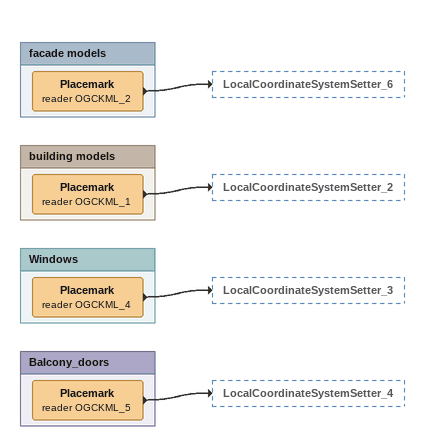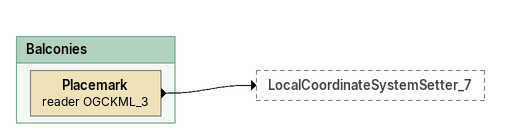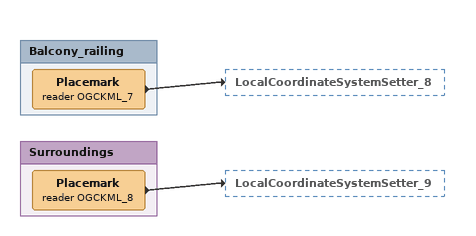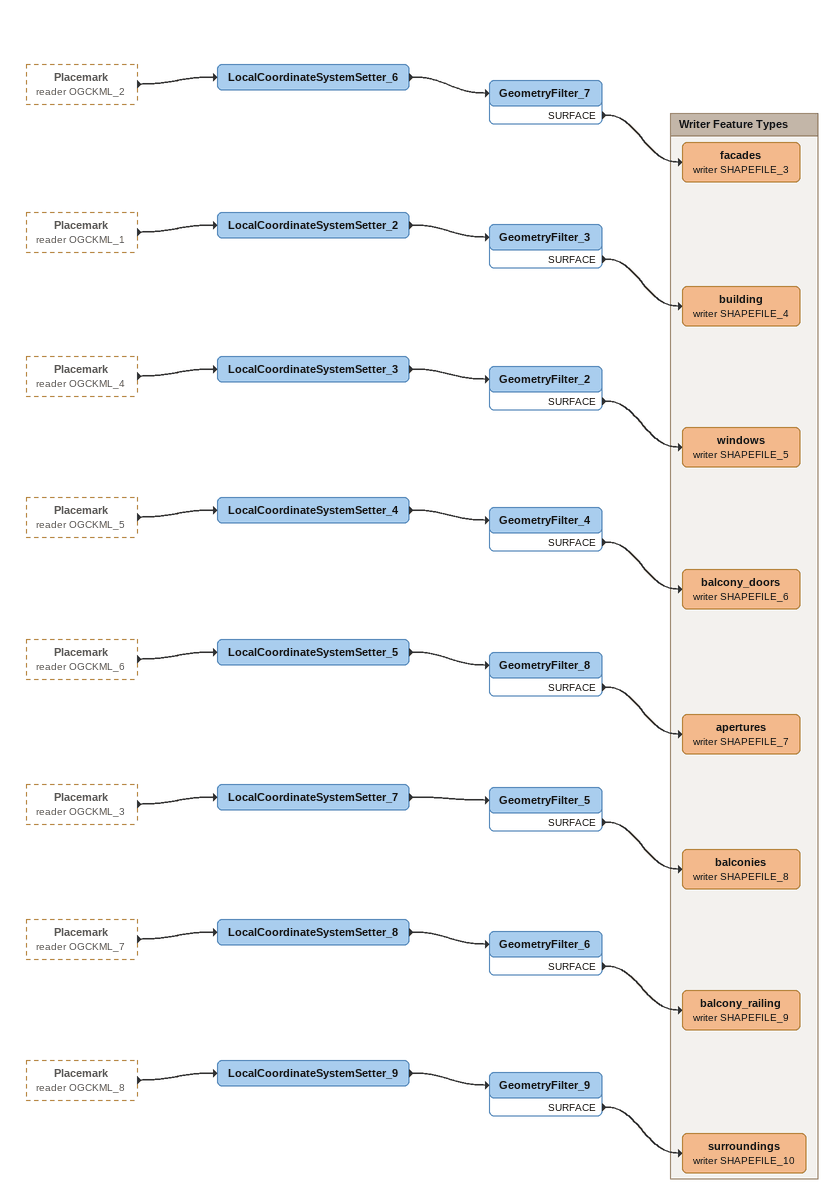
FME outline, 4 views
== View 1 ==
Bookmark: facade models
Placemark (reader OGCKML_2)
    -> LocalCoordinateSystemSetter_6

Bookmark: building models
Placemark (reader OGCKML_1)
    -> LocalCoordinateSystemSetter_2

Bookmark: Windows
Placemark (reader OGCKML_4)
    -> LocalCoordinateSystemSetter_3

Bookmark: Balcony_doors
Placemark (reader OGCKML_5)
    -> LocalCoordinateSystemSetter_4

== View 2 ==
Bookmark: Balconies
Placemark (reader OGCKML_3)
    -> LocalCoordinateSystemSetter_7

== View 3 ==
Bookmark: Balcony_railing
Placemark (reader OGCKML_7)
    -> LocalCoordinateSystemSetter_8

Bookmark: Surroundings
Placemark (reader OGCKML_8)
    -> LocalCoordinateSystemSetter_9

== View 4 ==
Placemark (reader OGCKML_2) [outside]
    -> LocalCoordinateSystemSetter_6
Placemark (reader OGCKML_1) [outside]
    -> LocalCoordinateSystemSetter_2
Placemark (reader OGCKML_4) [outside]
    -> LocalCoordinateSystemSetter_3
Placemark (reader OGCKML_5) [outside]
    -> LocalCoordinateSystemSetter_4
Placemark (reader OGCKML_6) [outside]
    -> LocalCoordinateSystemSetter_5
Placemark (reader OGCKML_3) [outside]
    -> LocalCoordinateSystemSetter_7
Placemark (reader OGCKML_7) [outside]
    -> LocalCoordinateSystemSetter_8
Placemark (reader OGCKML_8) [outside]
    -> LocalCoordinateSystemSetter_9
LocalCoordinateSystemSetter_6
    -> GeometryFilter_7
GeometryFilter_7
    SURFACE -> facades (writer SHAPEFILE_3)
LocalCoordinateSystemSetter_2
    -> GeometryFilter_3
GeometryFilter_3
    SURFACE -> building (writer SHAPEFILE_4)
LocalCoordinateSystemSetter_3
    -> GeometryFilter_2
GeometryFilter_2
    SURFACE -> windows (writer SHAPEFILE_5)
LocalCoordinateSystemSetter_4
    -> GeometryFilter_4
GeometryFilter_4
    SURFACE -> balcony_doors (writer SHAPEFILE_6)
LocalCoordinateSystemSetter_5
    -> GeometryFilter_8
GeometryFilter_8
    SURFACE -> apertures (writer SHAPEFILE_7)
LocalCoordinateSystemSetter_7
    -> GeometryFilter_5
GeometryFilter_5
    SURFACE -> balconies (writer SHAPEFILE_8)
LocalCoordinateSystemSetter_8
    -> GeometryFilter_6
GeometryFilter_6
    SURFACE -> balcony_railing (writer SHAPEFILE_9)
LocalCoordinateSystemSetter_9
    -> GeometryFilter_9
GeometryFilter_9
    SURFACE -> surroundings (writer SHAPEFILE_10)

Bookmark: Writer Feature Types
facades (writer SHAPEFILE_3)
building (writer SHAPEFILE_4)
windows (writer SHAPEFILE_5)
balcony_doors (writer SHAPEFILE_6)
apertures (writer SHAPEFILE_7)
balconies (writer SHAPEFILE_8)
balcony_railing (writer SHAPEFILE_9)
surroundings (writer SHAPEFILE_10)
